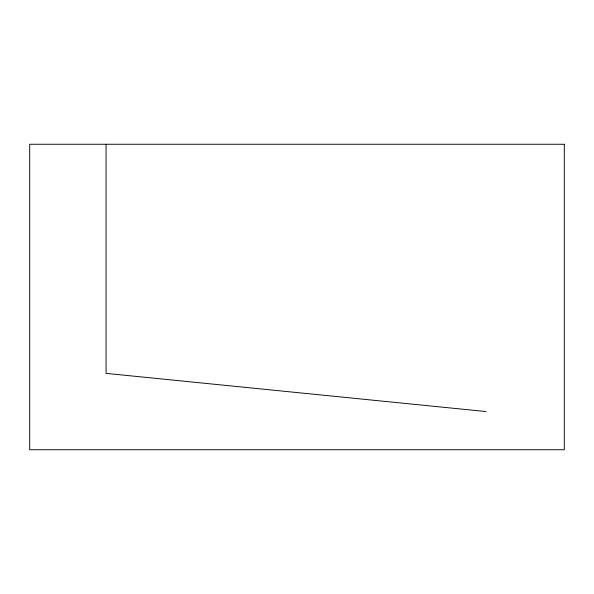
<?xml version="1.0" encoding="UTF-8"?>
<svg xmlns="http://www.w3.org/2000/svg" width="594" height="594" viewBox="0 0 594 594"><rect width="100%" height="100%" fill="white"/><g stroke="black" fill="none" stroke-linecap="round" stroke-linejoin="round"><path stroke-width="0.89" d="M486.018 411.553L106.074 373.374L106.074 144.26M564.3 144.26L29.7 144.26L29.7 449.74L564.3 449.74L564.3 144.26"/></g></svg>
